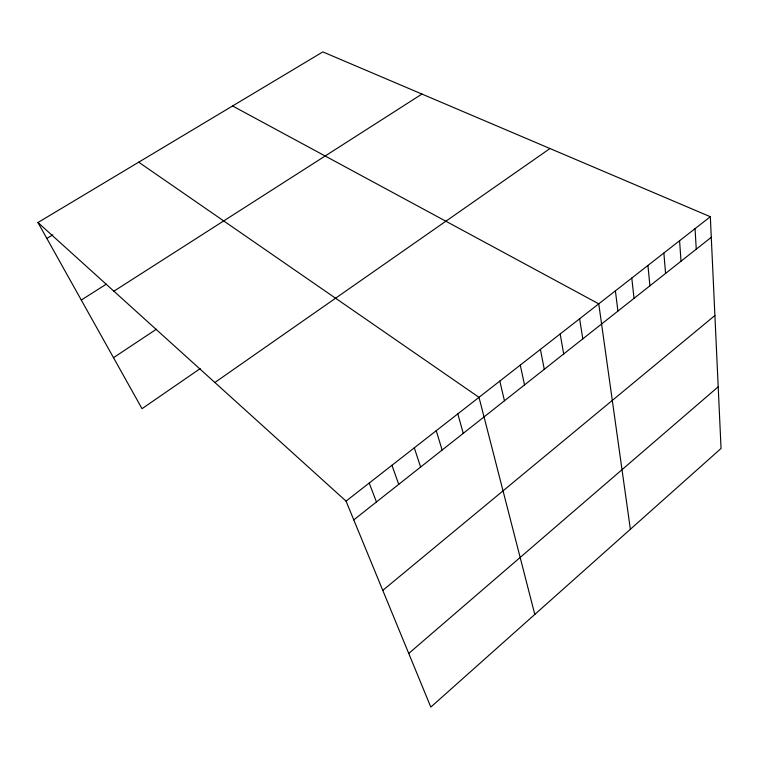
<?xml version="1.0" encoding="UTF-8"?>
<svg xmlns="http://www.w3.org/2000/svg" width="759" height="759" viewBox="0 0 759 759"><rect width="100%" height="100%" fill="white"/><g stroke="black" fill="none" stroke-linecap="round" stroke-linejoin="round"><path stroke-width="1.14" d="M408.74 653.452L718.194 386.805M382.783 590.379L714.902 315.507M353.77 519.887L711.278 237.292M710.329 216.732L721.05 448.455L430.818 707.094L346.047 501.12L710.329 216.732L322.841 51.906L37.95 222.529L142.018 408.693L200.234 368.57M214.854 382.498L549.981 148.527M113.508 357.679L156.392 329.216M113.897 291.2L421.947 94.059M81.289 300.052L106.241 284.189M46.849 238.449L52.864 234.806M232.577 105.966L598.756 303.837L630.368 529.27M138.698 162.189L478.995 397.327L534.801 614.429M37.95 222.529L346.047 501.12M369.206 483.037L376.445 501.955M391.957 465.276L398.722 484.346M414.3 447.829L420.609 467.051M436.245 430.704L442.118 450.049M457.81 413.864L463.256 433.342M499.811 381.075L504.45 400.78M520.276 365.098L524.526 384.908M540.399 349.396L544.279 369.301M560.18 333.951L563.69 353.95M579.629 318.771L582.798 338.856M615.388 290.849L617.921 311.086M631.782 278.05L634.031 298.353M647.939 265.441L649.913 285.801M663.869 253.003L665.577 273.42M679.571 240.745L681.022 261.21M695.054 228.649L696.259 249.17"/></g></svg>
